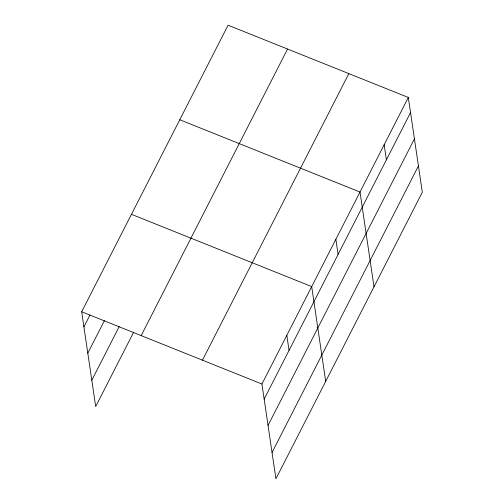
<?xml version="1.0" encoding="UTF-8"?>
<svg xmlns="http://www.w3.org/2000/svg" width="504" height="504" viewBox="0 0 504 504"><rect width="100%" height="100%" fill="white"/><g stroke="black" fill="none" stroke-linecap="round" stroke-linejoin="round"><path stroke-width="0.76" d="M133.724 332.073L95.684 406.539L81.686 311.762L228.079 25.2L408.316 97.461L422.314 192.238L275.921 478.8L261.929 384.023L408.316 97.461M83.922 326.869L89.964 315.038M87.803 353.159L104.511 320.45M91.804 380.249L119.177 326.661M141.17 335.607L287.557 49.045M202.451 360.177L348.837 73.615M264.159 399.136L410.546 112.575M268.04 425.426L414.427 138.865M272.04 452.51L418.427 165.948M179.771 119.763L360.007 192.03L374.006 286.808M131.462 214.326L311.699 286.593L325.697 381.37M81.686 311.762L261.929 384.023M384.161 144.749L386.392 159.856M335.853 239.312L338.083 254.426M286.814 335.305L289.044 350.419"/></g></svg>
